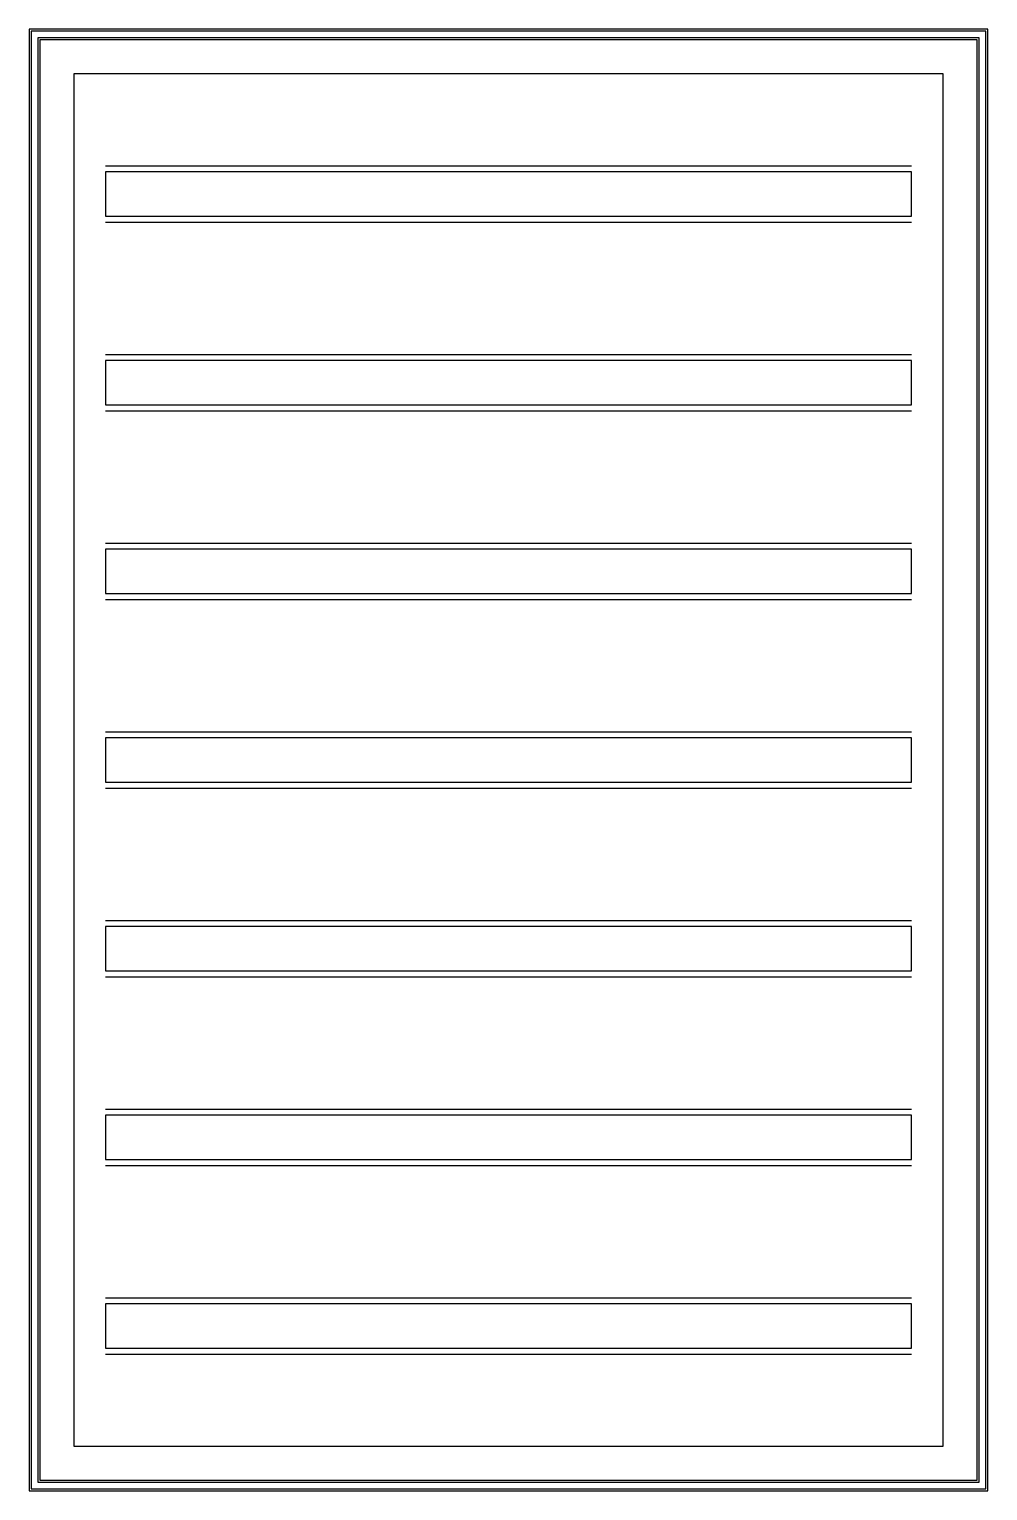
# Model space of a CAD drawing. Header units: millimetres. Extents: x 0 to 762, y 0 to 1162.
import ezdxf

# ---------------------------------------------------------------- set-up
doc = ezdxf.new("R2010")
doc.units = ezdxf.units.MM
for name, color, linetype in [('GABINETE', 7, 'Continuous'), ('PLACA', 8, 'Continuous'), ('RIELES', 3, 'Continuous')]:
    doc.layers.add(name, color=color, linetype=linetype)

msp = doc.modelspace()

# ---------------------------------------------------------------- linework, layer by layer
at = {"layer": 'GABINETE'}
for points in [[(0, 0), (762, 0), (762, 1162), (0, 1162)], [(1.6, 1.6), (760.4, 1.6), (760.4, 1160.4), (1.6, 1160.4)], [(6.9, 6.9), (755.1, 6.9), (755.1, 1155.1), (6.9, 1155.1)], [(8.5, 8.5), (753.5, 8.5), (753.5, 1153.5), (8.5, 1153.5)]]:
    msp.add_lwpolyline(points, close=True, dxfattribs=at)
at = {"layer": 'PLACA'}
msp.add_lwpolyline([(35.5, 35.5), (726.5, 35.5), (726.5, 1126.5), (35.5, 1126.5)], close=True, dxfattribs=at)
at = {"layer": 'RIELES'}
for p, q in [((60.5, 1053.5), (701.5, 1053.5)), ((60.5, 1008.5), (701.5, 1008.5)), ((60.5, 903.5), (701.5, 903.5)), ((60.5, 858.5), (701.5, 858.5)), ((60.5, 753.5), (701.5, 753.5)), ((60.5, 708.5), (701.5, 708.5)), ((60.5, 603.5), (701.5, 603.5)), ((60.5, 558.5), (701.5, 558.5)), ((60.5, 453.5), (701.5, 453.5)), ((60.5, 408.5), (701.5, 408.5)), ((60.5, 303.5), (701.5, 303.5)), ((60.5, 258.5), (701.5, 258.5)), ((60.5, 153.5), (701.5, 153.5)), ((60.5, 108.5), (701.5, 108.5))]:
    msp.add_line(p, q, dxfattribs=at)
for points in [[(60.5, 1013.5), (701.5, 1013.5), (701.5, 1048.5), (60.5, 1048.5)], [(60.5, 863.5), (701.5, 863.5), (701.5, 898.5), (60.5, 898.5)], [(60.5, 713.5), (701.5, 713.5), (701.5, 748.5), (60.5, 748.5)], [(60.5, 563.5), (701.5, 563.5), (701.5, 598.5), (60.5, 598.5)], [(60.5, 413.5), (701.5, 413.5), (701.5, 448.5), (60.5, 448.5)], [(60.5, 263.5), (701.5, 263.5), (701.5, 298.5), (60.5, 298.5)], [(60.5, 113.5), (701.5, 113.5), (701.5, 148.5), (60.5, 148.5)]]:
    msp.add_lwpolyline(points, close=True, dxfattribs=at)

doc.saveas('drawing.dxf')
